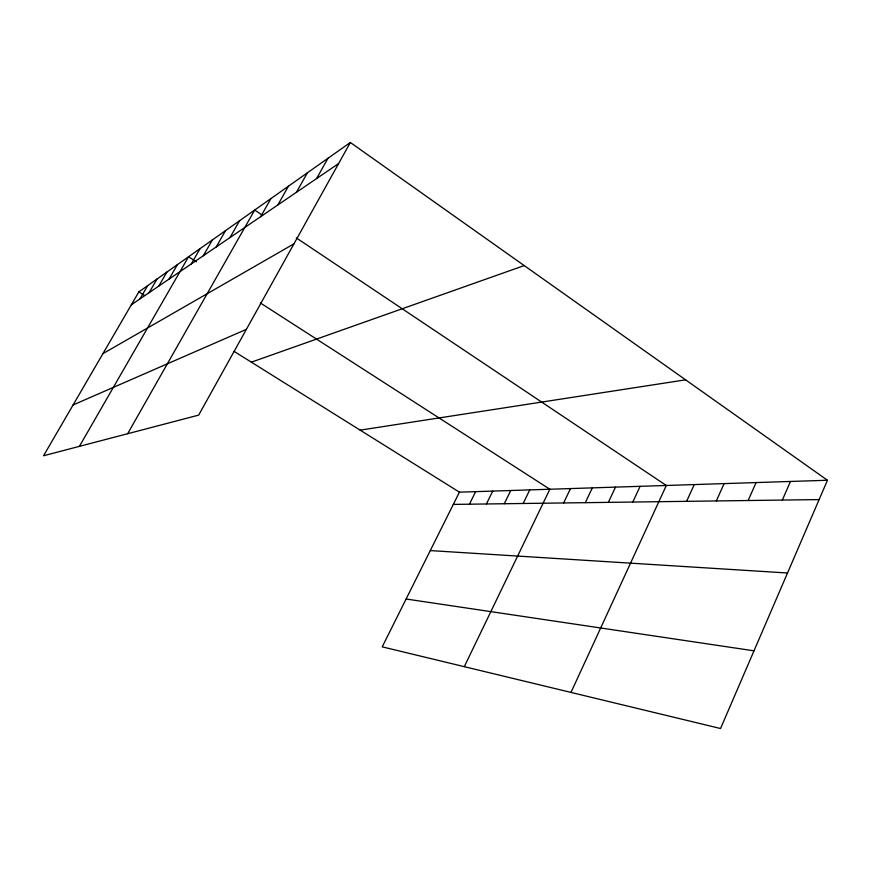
<?xml version="1.0" encoding="UTF-8"?>
<svg xmlns="http://www.w3.org/2000/svg" width="871" height="871" viewBox="0 0 871 871"><rect width="100%" height="100%" fill="white"/><g stroke="black" fill="none" stroke-linecap="round" stroke-linejoin="round"><path stroke-width="1.31" d="M827.45 480.259L720.546 728.515L382.227 646.859L459.431 492.169L827.45 480.259L350.338 142.485L138.848 291.872L43.55 455.751L198.664 415.119L350.338 142.485M782.321 500.074L790.465 481.456M748.145 500.52L756.104 482.567M716.321 500.934L724.117 483.601M686.62 501.326L694.252 484.57M570.995 692.423L666.315 485.474L296.292 237.892M632.803 502.034L640.12 486.323M608.35 502.36L615.514 487.118M585.323 502.665L592.345 487.869M563.624 502.948L570.494 488.577M464.297 666.663L549.862 489.241L260.32 302.934M523.166 503.482L529.764 489.894M504.287 503.732L510.754 490.515M486.399 503.971L492.746 491.092M469.436 504.189L475.664 491.647M316.63 178.533L327.942 158.304M296.445 192.284L307.376 172.828M277.86 204.946L288.421 186.22M260.69 216.65L270.914 198.588M229.988 237.576L239.59 220.711M127.656 433.714L254.68 210.053L262.552 215.322M216.204 246.961L225.535 230.641M191.293 263.946L200.09 248.605M203.335 255.736L212.393 239.917M79.403 446.355L188.55 256.76L196.4 261.812M158.772 286.102L166.884 272.068M169.05 279.09L177.39 264.653M139.959 298.916L147.667 285.644M149.093 292.689L156.998 279.047M131.325 304.796L338.623 163.552M102.92 353.648L293.941 243.847M73.088 404.961L246.384 329.336M251.36 362.173L524.211 265.579M360.148 430.143L685.597 379.832M453.323 504.407L819.132 499.584M430.274 550.581L787.515 573.009M406.104 599.008L754.003 650.822M138.848 291.872L144.477 295.389M234.147 351.416L459.431 492.169"/></g></svg>
